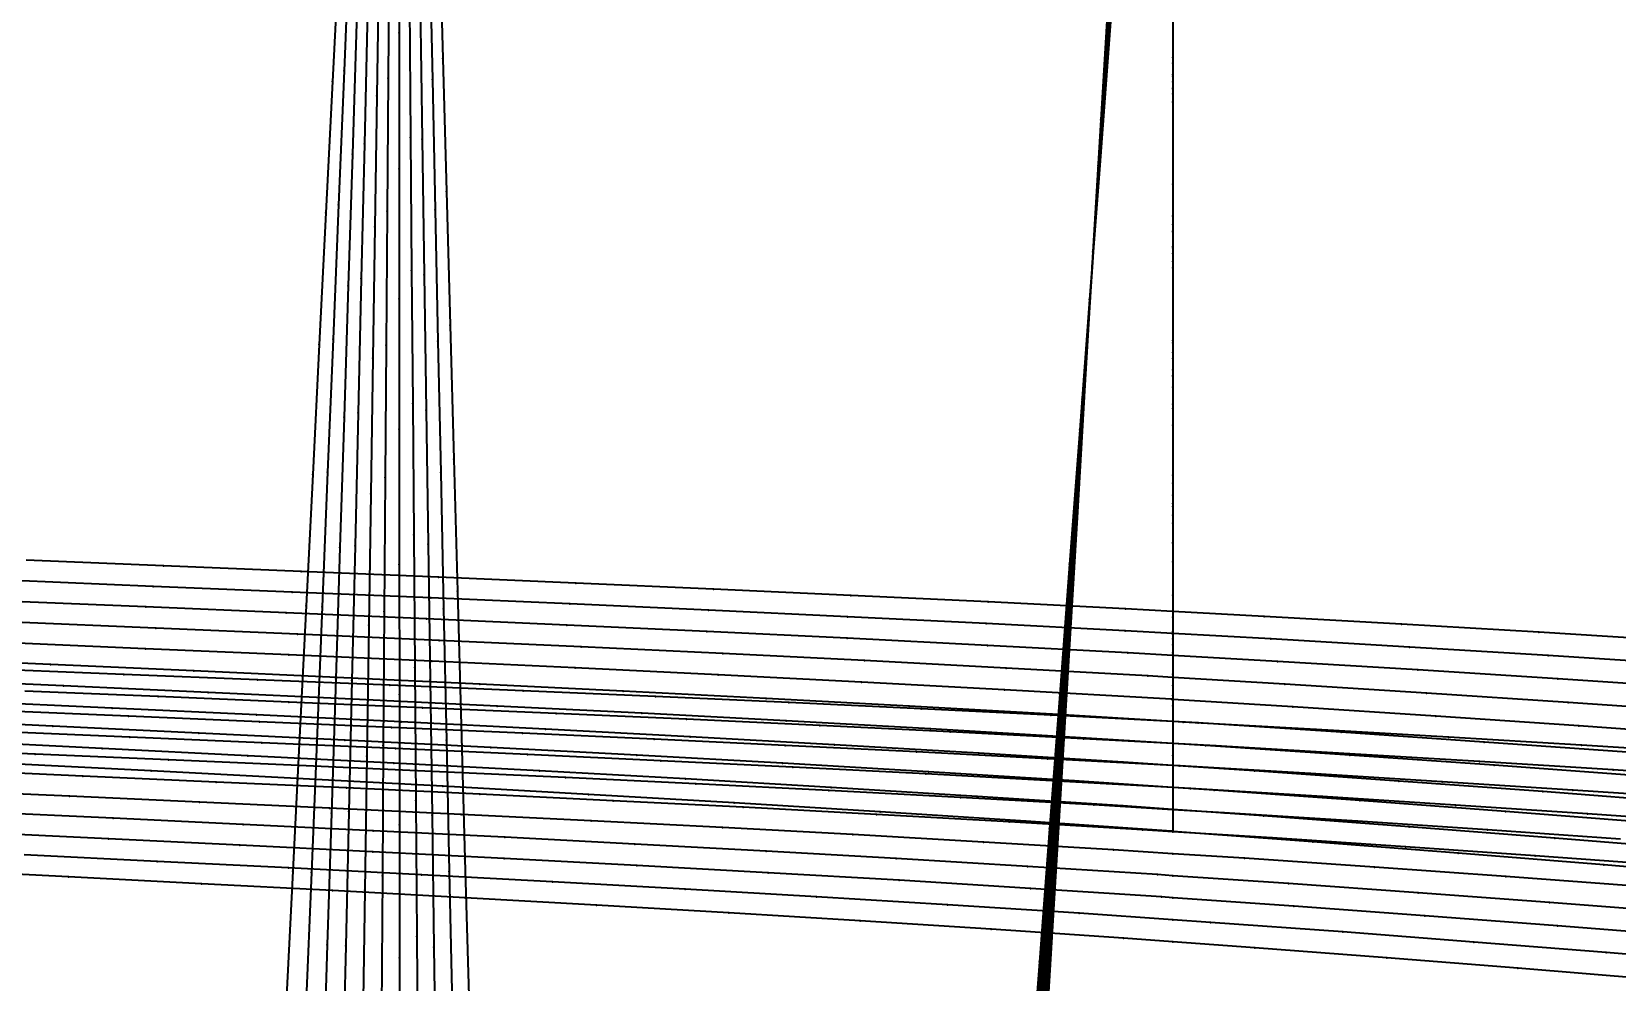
# Model space of a CAD drawing. Extents: x -2408 to 1029, y -526 to 2095.
# Drawn here: x -407.2 to -224.3, y 145.7 to 255.3 of the extents above; entities that cross this region are included whole.
import ezdxf

# ---------------------------------------------------------------- set-up
doc = ezdxf.new("R2010")
doc.units = 0

# ---------------------------------------------------------------- blocks, each defined once
blk = doc.blocks.new(' -30')
at = {"layer": '1'}
blk.add_lwpolyline([(-633.737054, -289.006423), (-649.002495, -288.05404), (-664.372192, -287.127176), (-679.641754, -286.243599), (-694.99799, -285.398237), (-696.187057, -285.336246), (-710.27236, -284.60173), (-725.267612, -283.860433), (-740.545866, -283.142199), (-755.919862, -282.450756), (-771.200627, -281.788465), (-786.597999, -281.140621), (-801.88015, -280.51132), (-817.299696, -279.884333), (-832.58227, -279.265012)], dxfattribs=at)
at = {"layer": '14'}
blk.add_lwpolyline([(-638.083812, -276.007195), (-653.93453, -275.029536), (-669.787218, -274.088158), (-685.642128, -273.188447), (-696.187057, -272.621555), (-701.652761, -272.32772), (-717.512885, -271.523439), (-733.375258, -270.761336), (-749.239609, -270.035024), (-765.105553, -269.338122), (-780.972669, -268.664248), (-796.840762, -268.007014), (-812.709408, -267.360039), (-828.578263, -266.71694)], dxfattribs=at)
at = {"layer": '2'}
blk.add_point((-696.187057, -272.616177), dxfattribs=at)
at = {"layer": '3'}
for p in [(-365.612888, 422.429259), (-277.042325, 412.779884), (-366.374362, 407.250609), (-278.21354, 397.254754), (-367.134082, 392.071869), (-279.349544, 382.208615), (-367.88499, 377.065575), (-280.523073, 366.683647), (-368.645189, 361.886858), (-281.657577, 351.675743), (-369.405699, 346.708157), (-282.83071, 336.150751), (-370.180402, 331.244073), (-283.991246, 320.791318), (-696.187057, -210.639042), (-696.187057, -226.953287), (-696.187057, -241.3411), (-696.187057, -256.903938), (-812.709408, -267.360039), (-796.840762, -268.007014), (-780.972669, -268.664248), (-765.105553, -269.338122), (-749.239609, -270.035024), (-733.375258, -270.761336), (-717.512885, -271.523439), (-701.652761, -272.32772), (-696.187057, -270.749977), (-696.187057, -272.621555), (-685.642128, -273.188447), (-669.787218, -274.088158), (-653.93453, -275.029536), (-817.299696, -279.884333), (-801.88015, -280.51132), (-786.597999, -281.140621), (-771.200627, -281.788465), (-755.919862, -282.450756), (-740.545866, -283.142199), (-725.267612, -283.860433), (-710.27236, -284.60173), (-696.187057, -285.336246), (-694.99799, -285.398237), (-679.641754, -286.243599), (-664.372192, -287.127176), (-649.002495, -288.05404)]:
    blk.add_point(p, dxfattribs=at)
at = {"layer": '4'}
for p in [(-696.187057, -272.621555), (-696.187057, -285.336246)]:
    blk.add_point(p, dxfattribs=at)
at = {"layer": '8'}
for points in [[(-357.994041, 575.302811), (-358.78186, 559.547635), (-359.557937, 544.069272), (-360.322592, 528.86404), (-361.084233, 513.685404), (-361.829946, 498.666906), (-362.574553, 483.487431), (-363.318647, 468.307932), (-364.092661, 452.698247), (-364.85375, 437.519584), (-365.612888, 422.429259), (-366.374362, 407.250609), (-367.134082, 392.071869), (-367.88499, 377.065575), (-368.645189, 361.886858), (-369.405699, 346.708157), (-370.180402, 331.244073), (-370.940674, 316.065368), (-371.69304, 301.044358), (-372.44714, 285.989388), (-373.055725, 273.839893)], [(-267.785759, 536.391029), (-268.970889, 520.885647), (-270.140575, 505.316837), (-271.278187, 489.841572), (-272.408891, 474.313432), (-273.518252, 459.303073), (-274.691014, 443.778063), (-275.86766, 428.304753), (-277.042325, 412.779884), (-278.21354, 397.254754), (-279.349544, 382.208615), (-280.523073, 366.683647), (-281.657577, 351.675743), (-282.83071, 336.150751), (-283.991246, 320.791318), (-285.164421, 305.266334), (-286.316888, 290.015761), (-287.446104, 275.072392), (-287.709846, 271.582108)], [(-696.187057, 19.626408), (-696.187057, 0.451554), (-696.187057, -16.208268), (-696.187057, -36.720904), (-696.187057, -54.118737), (-696.187057, -72.840981), (-696.187057, -92.526419), (-696.187057, -112.813858), (-696.187057, -133.342096), (-696.187057, -153.749935), (-696.187057, -173.676172), (-696.187057, -192.759608), (-696.187057, -210.639042), (-696.187057, -226.953287), (-696.187057, -241.3411), (-696.187057, -256.903938), (-696.187057, -270.749977), (-696.187057, -272.616177)]]:
    blk.add_lwpolyline(points, dxfattribs=at)
blk = doc.blocks.new(' -31')
at = {"layer": '1'}
blk.add_lwpolyline([(-630.342483, -291.895187), (-645.381208, -290.917098), (-660.787724, -289.947899), (-675.810988, -289.04012), (-691.222408, -288.151926), (-696.187057, -287.880993), (-706.500063, -287.318206), (-721.916639, -286.524334), (-736.937899, -285.790686), (-752.358094, -285.071968), (-767.404683, -284.398666), (-782.827206, -283.731496), (-798.250467, -283.081525), (-813.321694, -282.457211), (-828.745615, -281.823474)], dxfattribs=at)
at = {"layer": '14'}
blk.add_lwpolyline([(-636.854138, -278.741232), (-652.867844, -277.716665), (-668.883703, -276.730748), (-684.902039, -275.789361), (-696.187057, -275.162659), (-701.707363, -274.856093), (-717.731517, -274.019399), (-733.758208, -273.228341), (-749.787063, -272.476186), (-765.817707, -271.756201), (-781.849769, -271.061654), (-797.882875, -270.38581), (-813.916575, -269.721941), (-829.95065, -269.063307)], dxfattribs=at)
at = {"layer": '2'}
blk.add_point((-696.187057, -275.156174), dxfattribs=at)
at = {"layer": '3'}
for p in [(-364.272866, 423.639861), (-276.780583, 416.554046), (-364.903066, 408.198477), (-277.908851, 401.208165), (-365.535021, 392.666756), (-279.044466, 385.76366), (-366.159478, 377.311497), (-280.174425, 370.417898), (-366.791779, 361.779794), (-281.309176, 355.012686), (-367.424438, 346.248108), (-282.439101, 339.666924), (-368.041408, 331.099689), (-283.568809, 324.321148), (-696.187057, -212.220206), (-696.187057, -228.786831), (-696.187057, -243.397249), (-696.187057, -259.200869), (-813.916575, -269.721941), (-797.882875, -270.38581), (-781.849769, -271.061654), (-765.817707, -271.756201), (-749.787063, -272.476186), (-733.758208, -273.228341), (-717.731517, -274.019399), (-696.187057, -273.2611), (-701.707363, -274.856093), (-696.187057, -275.162659), (-684.902039, -275.789361), (-668.883703, -276.730748), (-652.867844, -277.716665), (-813.321694, -282.457211), (-798.250467, -283.081525), (-782.827206, -283.731496), (-767.404683, -284.398666), (-752.358094, -285.071968), (-736.937899, -285.790686), (-721.916639, -286.524334), (-706.500063, -287.318206), (-696.187057, -287.880993), (-691.222408, -288.151926), (-675.810988, -289.04012), (-660.787724, -289.947899), (-645.381208, -290.917098)]:
    blk.add_point(p, dxfattribs=at)
at = {"layer": '4'}
for p in [(-696.187057, -275.162659), (-696.187057, -287.880993)]:
    blk.add_point(p, dxfattribs=at)
at = {"layer": '8'}
for points in [[(-357.994041, 578.807983), (-358.649132, 562.686417), (-359.267463, 547.518838), (-359.903873, 531.964499), (-360.537909, 516.432865), (-361.157443, 501.065163), (-361.774082, 485.532827), (-362.389768, 470.000454), (-363.004279, 454.703099), (-363.637041, 439.171419), (-364.272866, 423.639861), (-364.903066, 408.198477), (-365.535021, 392.666756), (-366.159478, 377.311497), (-366.791779, 361.779794), (-367.424438, 346.248108), (-368.041408, 331.099689), (-368.673841, 315.567976), (-369.302066, 300.139236), (-369.923554, 284.876894), (-370.515747, 270.334682)], [(-267.785759, 539.896202), (-268.971377, 523.980308), (-270.0986, 508.584758), (-271.194162, 493.295128), (-272.281755, 477.946298), (-273.387537, 462.538378), (-274.514607, 447.192397), (-275.651862, 431.847157), (-276.780583, 416.554046), (-277.908851, 401.208165), (-279.044466, 385.76366), (-280.174425, 370.417898), (-281.309176, 355.012686), (-282.439101, 339.666924), (-283.568809, 324.321148), (-284.686106, 309.145322), (-285.815989, 293.799556), (-286.918402, 278.82658), (-287.709846, 268.076897)], [(-696.187057, 21.607609), (-696.187057, 2.136107), (-696.187057, -14.78146), (-696.187057, -35.611433), (-696.187057, -53.278423), (-696.187057, -72.290306), (-696.187057, -92.280291), (-696.187057, -112.881592), (-696.187057, -133.727418), (-696.187057, -154.450981), (-696.187057, -174.685493), (-696.187057, -194.064164), (-696.187057, -212.220206), (-696.187057, -228.786831), (-696.187057, -243.397249), (-696.187057, -259.200869), (-696.187057, -273.2611), (-696.187057, -275.156174)]]:
    blk.add_lwpolyline(points, dxfattribs=at)
blk = doc.blocks.new(' -32')
at = {"layer": '1'}
blk.add_lwpolyline([(-634.81867, -294.263062), (-650.014154, -293.25094), (-665.116791, -292.280443), (-680.295763, -291.346208), (-695.403699, -290.461741), (-696.187057, -290.418434), (-710.669653, -289.617628), (-725.782929, -288.829132), (-740.958612, -288.077982), (-756.075592, -287.363959), (-771.277737, -286.674672), (-786.396985, -286.012042), (-801.624435, -285.361817), (-816.744937, -284.72732), (-831.492069, -284.113688)], dxfattribs=at)
at = {"layer": '14'}
blk.add_lwpolyline([(-635.569178, -281.483415), (-651.745769, -280.410968), (-667.92471, -279.379666), (-684.106362, -278.395923), (-696.187057, -277.703381), (-701.403682, -277.404304), (-717.591795, -276.534057), (-733.782751, -275.713053), (-749.976035, -274.934217), (-766.171398, -274.190461), (-782.368289, -273.474709), (-798.566457, -272.779873), (-814.76535, -272.098878), (-830.96472, -271.424635)], dxfattribs=at)
at = {"layer": '2'}
blk.add_point((-696.187057, -277.696171), dxfattribs=at)
at = {"layer": '3'}
for p in [(-276.431543, 421.721797), (-363.300177, 414.042294), (-277.517392, 406.585633), (-363.782934, 398.848259), (-278.609211, 391.348216), (-364.264741, 383.654174), (-279.695318, 376.212082), (-364.741199, 368.640575), (-280.782325, 361.076011), (-365.223946, 353.446515), (-281.87353, 345.878914), (-365.716322, 337.953807), (-282.959968, 330.742801), (-366.199039, 322.759771), (-696.187057, -213.801389), (-696.187057, -230.620406), (-696.187057, -245.4534), (-696.187057, -261.497782), (-814.76535, -272.098878), (-798.566457, -272.779873), (-782.368289, -273.474709), (-766.171398, -274.190461), (-749.976035, -274.934217), (-733.782751, -275.713053), (-696.187057, -275.772225), (-717.591795, -276.534057), (-701.403682, -277.404304), (-696.187057, -277.703381), (-684.106362, -278.395923), (-667.92471, -279.379666), (-651.745769, -280.410968), (-816.744937, -284.72732), (-801.624435, -285.361817), (-786.396985, -286.012042), (-771.277737, -286.674672), (-756.075592, -287.363959), (-740.958612, -288.077982), (-725.782929, -288.829132), (-710.669653, -289.617628), (-696.187057, -290.418434), (-695.403699, -290.461741), (-680.295763, -291.346208), (-665.116791, -292.280443), (-650.014154, -293.25094)]:
    blk.add_point(p, dxfattribs=at)
at = {"layer": '4'}
for p in [(-696.187057, -277.703381), (-696.187057, -290.418434)]:
    blk.add_point(p, dxfattribs=at)
at = {"layer": '8'}
for points in [[(-357.994041, 582.313194), (-358.49787, 566.40859), (-358.988057, 550.997434), (-359.474144, 535.786342), (-359.958852, 520.592354), (-360.431675, 505.566142), (-360.900168, 490.37164), (-361.365744, 475.177058), (-361.851347, 459.532016), (-362.332423, 444.337911), (-362.818072, 429.14395), (-363.300177, 414.042294), (-363.782934, 398.848259), (-364.264741, 383.654174), (-364.741199, 368.640575), (-365.223946, 353.446515), (-365.716322, 337.953807), (-366.199039, 322.759771), (-366.681662, 307.565715), (-367.17584, 292.008496), (-367.651794, 277.026072), (-367.975731, 266.829491)], [(-267.785759, 543.401413), (-268.935325, 527.582206), (-270.014405, 512.479487), (-271.068283, 497.415128), (-272.113179, 482.276074), (-273.171797, 467.07604), (-274.251194, 451.939413), (-275.344252, 436.80376), (-276.431543, 421.721797), (-277.517392, 406.585633), (-278.609211, 391.348216), (-279.695318, 376.212082), (-280.782325, 361.076011), (-281.87353, 345.878914), (-282.959968, 330.742801), (-284.033857, 315.781003), (-285.120378, 300.644871), (-286.231128, 285.17165), (-287.314048, 270.085635), (-287.709846, 264.571705)], [(-696.187057, 23.588808), (-696.187057, 3.820657), (-696.187057, -13.354648), (-696.187057, -34.501972), (-696.187057, -52.438121), (-696.187057, -71.739651), (-696.187057, -92.034185), (-696.187057, -112.949348), (-696.187057, -134.112761), (-696.187057, -155.152049), (-696.187057, -175.694834), (-696.187057, -195.36874), (-696.187057, -213.801389), (-696.187057, -230.620406), (-696.187057, -245.4534), (-696.187057, -261.497782), (-696.187057, -275.772225), (-696.187057, -277.696171)]]:
    blk.add_lwpolyline(points, dxfattribs=at)
blk = doc.blocks.new(' -33')
at = {"layer": '1'}
blk.add_lwpolyline([(-632.95132, -297.058181), (-648.318027, -295.997145), (-663.555715, -294.982048), (-678.904663, -294.002708), (-694.14814, -293.078255), (-696.187057, -292.961636), (-709.478525, -292.201445), (-724.727865, -291.379904), (-740.070403, -290.597654), (-755.323933, -289.857647), (-770.694346, -289.143916), (-785.950538, -288.461129), (-801.347675, -287.791684), (-816.605275, -287.141625), (-832.027522, -286.491831)], dxfattribs=at)
at = {"layer": '14'}
blk.add_lwpolyline([(-634.229233, -284.237662), (-650.568579, -283.115953), (-666.910465, -282.037648), (-683.255288, -281.009685), (-696.187057, -280.24107), (-699.091526, -280.068443), (-715.443122, -279.156054), (-731.797836, -278.297802), (-748.155236, -277.486223), (-764.515007, -276.713849), (-780.876641, -275.97322), (-797.239631, -275.256876), (-813.603698, -274.557347), (-829.968258, -273.867177)], dxfattribs=at)
at = {"layer": '2'}
blk.add_point((-696.187057, -280.236168), dxfattribs=at)
at = {"layer": '3'}
for p in [(-276.386789, 422.78847), (-361.912148, 415.220494), (-277.472884, 407.271753), (-362.272787, 399.688787), (-278.521339, 392.271899), (-362.632317, 384.157073), (-279.607435, 376.755195), (-362.987864, 368.809854), (-280.69455, 361.238558), (-363.348292, 353.278146), (-281.78593, 345.659346), (-363.699601, 338.147147), (-282.87251, 330.142659), (-364.060061, 322.615445), (-696.187057, -209.309447), (-696.187057, -226.968803), (-696.187057, -242.738335), (-696.187057, -260.17137), (-813.603698, -274.557347), (-797.239631, -275.256876), (-780.876641, -275.97322), (-696.187057, -274.928334), (-764.515007, -276.713849), (-748.155236, -277.486223), (-731.797836, -278.297802), (-715.443122, -279.156054), (-699.091526, -280.068443), (-696.187057, -280.24107), (-683.255288, -281.009685), (-666.910465, -282.037648), (-650.568579, -283.115953), (-816.605275, -287.141625), (-801.347675, -287.791684), (-785.950538, -288.461129), (-770.694346, -289.143916), (-755.323933, -289.857647), (-740.070403, -290.597654), (-724.727865, -291.379904), (-709.478525, -292.201445), (-696.187057, -292.961636), (-694.14814, -293.078255), (-678.904663, -294.002708), (-663.555715, -294.982048), (-648.318027, -295.997145)]:
    blk.add_point(p, dxfattribs=at)
at = {"layer": '4'}
for p in [(-696.187057, -280.24107), (-696.187057, -292.961636)]:
    blk.add_point(p, dxfattribs=at)
at = {"layer": '8'}
for points in [[(-357.994041, 585.818405), (-358.356178, 570.149614), (-358.719727, 554.504655), (-359.083177, 538.963578), (-359.445801, 523.431935), (-359.798016, 508.071864), (-360.144258, 492.539848), (-360.487111, 477.007756), (-360.830012, 461.721146), (-361.188076, 446.189394), (-361.551312, 430.657758), (-361.912148, 415.220494), (-362.272787, 399.688787), (-362.632317, 384.157073), (-362.987864, 368.809854), (-363.348292, 353.278146), (-363.699601, 338.147147), (-364.060061, 322.615445), (-364.420403, 307.083761), (-364.776221, 291.747024), (-365.121605, 276.861275), (-365.435715, 263.324299)], [(-267.785759, 546.906624), (-268.899621, 531.204159), (-269.972668, 515.818523), (-271.026283, 500.384906), (-272.070381, 484.865302), (-273.084857, 469.903824), (-274.205876, 453.765856), (-275.298994, 438.249628), (-276.386789, 422.78847), (-277.472884, 407.271753), (-278.521339, 392.271899), (-279.607435, 376.755195), (-280.69455, 361.238558), (-281.78593, 345.659346), (-282.87251, 330.142659), (-283.946509, 314.80467), (-285.033146, 299.287995), (-286.101627, 284.031138), (-287.161297, 268.899653), (-287.709846, 261.066513)], [(-696.187057, 25.570009), (-696.187057, 5.505209), (-696.187057, -11.927834), (-696.187057, -27.697366), (-696.187057, -45.356723), (-696.187057, -64.52794), (-696.187057, -84.83305), (-696.187057, -105.894091), (-696.187057, -127.333096), (-696.187057, -148.772081), (-696.187057, -169.833121), (-696.187057, -190.138231), (-696.187057, -209.309447), (-696.187057, -226.968803), (-696.187057, -242.738335), (-696.187057, -260.17137), (-696.187057, -274.928334), (-696.187057, -280.236168)]]:
    blk.add_lwpolyline(points, dxfattribs=at)
blk = doc.blocks.new(' -34')
at = {"layer": '1'}
blk.add_lwpolyline([(-644.508405, -298.898956), (-659.880782, -297.832882), (-674.88639, -296.834445), (-690.264884, -295.860443), (-696.187057, -295.506535), (-705.330332, -294.96012), (-720.715335, -294.095126), (-735.892945, -293.289625), (-751.282725, -292.515013), (-766.30968, -291.793504), (-781.702573, -291.08384), (-797.096529, -290.397559), (-812.152426, -289.742886), (-827.547588, -289.084129), (-842.629487, -288.443162)], dxfattribs=at)
at = {"layer": '14'}
blk.add_lwpolyline([(-632.83403, -287.000926), (-649.336013, -285.828948), (-665.840737, -284.702741), (-682.348682, -283.629805), (-696.187057, -282.777348), (-696.366616, -282.766298), (-715.634257, -281.655508), (-732.153145, -280.766701), (-748.67503, -279.928044), (-765.199451, -279.131692), (-781.725946, -278.369802), (-798.254052, -277.63453), (-814.783307, -276.918032), (-831.313248, -276.212463)], dxfattribs=at)
at = {"layer": '2'}
blk.add_point((-696.187057, -282.776184), dxfattribs=at)
at = {"layer": '3'}
for p in [(-276.08056, 427.700825), (-360.480858, 420.787976), (-277.124562, 412.439522), (-360.709181, 405.639974), (-278.165872, 397.178028), (-360.935904, 390.491966), (-279.215287, 381.810336), (-361.170325, 374.811117), (-280.258805, 366.549018), (-361.397397, 359.663089), (-281.306995, 351.223613), (-361.624845, 344.515086), (-282.350378, 335.962271), (-361.856973, 329.055137), (-283.393533, 320.700933), (-696.187057, -210.800818), (-696.187057, -228.721277), (-696.187057, -244.723942), (-696.187057, -262.414736), (-814.783307, -276.918032), (-798.254052, -277.63453), (-696.187057, -277.389873), (-781.725946, -278.369802), (-765.199451, -279.131692), (-748.67503, -279.928044), (-732.153145, -280.766701), (-715.634257, -281.655508), (-696.366616, -282.766298), (-696.187057, -282.777348), (-682.348682, -283.629805), (-665.840737, -284.702741), (-649.336013, -285.828948), (-827.547588, -289.084129), (-812.152426, -289.742886), (-797.096529, -290.397559), (-781.702573, -291.08384), (-766.30968, -291.793504), (-751.282725, -292.515013), (-735.892945, -293.289625), (-720.715335, -294.095126), (-705.330332, -294.96012), (-696.187057, -295.506535), (-690.264884, -295.860443), (-674.88639, -296.834445), (-659.880782, -297.832882)]:
    blk.add_point(p, dxfattribs=at)
at = {"layer": '4'}
for p in [(-696.187057, -282.777348), (-696.187057, -295.506535)]:
    blk.add_point(p, dxfattribs=at)
at = {"layer": '8'}
for points in [[(-357.994041, 589.323578), (-358.232784, 573.314169), (-358.462428, 558.04015), (-358.692348, 542.89281), (-358.922183, 527.744832), (-359.146703, 512.596784), (-359.369416, 496.9027), (-359.579519, 481.754431), (-359.789396, 466.856898), (-360.022707, 450.987489), (-360.251846, 435.839505), (-360.480858, 420.787976), (-360.709181, 405.639974), (-360.935904, 390.491966), (-361.170325, 374.811117), (-361.397397, 359.663089), (-361.624845, 344.515086), (-361.856973, 329.055137), (-362.08426, 313.90714), (-362.31091, 298.797827), (-362.541301, 283.44087), (-362.765018, 268.530517), (-362.895737, 259.819088)], [(-267.785759, 550.411797), (-268.864277, 534.845587), (-269.931037, 519.185757), (-270.942401, 504.021099), (-271.944262, 488.756954), (-272.951471, 473.493179), (-273.986686, 458.166258), (-275.034671, 442.905221), (-276.08056, 427.700825), (-277.124562, 412.439522), (-278.165872, 397.178028), (-279.215287, 381.810336), (-280.258805, 366.549018), (-281.306995, 351.223613), (-282.350378, 335.962271), (-283.393533, 320.700933), (-284.424243, 305.622657), (-285.467563, 290.361306), (-286.525887, 274.88048), (-287.534775, 260.122312), (-287.709846, 257.561302)], [(-696.187057, 27.551208), (-696.187057, 7.189761), (-696.187057, -10.50102), (-696.187057, -26.503698), (-696.187057, -44.42414), (-696.187057, -63.878794), (-696.187057, -84.484107), (-696.187057, -105.856506), (-696.187057, -127.612478), (-696.187057, -149.368449), (-696.187057, -170.740867), (-696.187057, -191.34618), (-696.187057, -210.800818), (-696.187057, -228.721277), (-696.187057, -244.723942), (-696.187057, -262.414736), (-696.187057, -277.389873), (-696.187057, -282.776184)]]:
    blk.add_lwpolyline(points, dxfattribs=at)
blk = doc.blocks.new(' -35')
at = {"layer": '1'}
blk.add_lwpolyline([(-638.987994, -301.957219), (-654.358941, -300.84264), (-669.352844, -299.795943), (-684.730024, -298.770446), (-696.187057, -298.04697), (-699.705401, -297.824809), (-715.089522, -296.909555), (-730.411924, -296.0494), (-745.801521, -295.231097), (-760.809693, -294.470697), (-776.202845, -293.722761), (-791.597219, -293.000645), (-806.635484, -292.313985), (-822.031315, -291.623793), (-837.096648, -290.954715)], dxfattribs=at)
at = {"layer": '14'}
blk.add_lwpolyline([(-643.770257, -288.872514), (-660.266918, -287.693996), (-676.766731, -286.567064), (-693.2702, -285.499365), (-696.187057, -285.322399), (-710.123225, -284.476857), (-726.634612, -283.537608), (-743.149308, -282.651928), (-759.666823, -281.811773), (-776.186742, -281.009095), (-792.708424, -280.235858), (-809.231455, -279.484014), (-825.755344, -278.745518), (-842.279602, -278.012328)], dxfattribs=at)
at = {"layer": '2'}
blk.add_point((-696.187057, -285.316181), dxfattribs=at)
at = {"layer": '3'}
for p in [(-359.165799, 422.819241), (-276.86279, 416.548675), (-359.277038, 407.447403), (-277.861106, 401.572977), (-359.387175, 391.977098), (-278.866672, 386.488486), (-359.495472, 376.699298), (-279.866481, 371.512893), (-359.605702, 361.229002), (-280.866942, 356.537344), (-359.716393, 345.758691), (-281.871547, 341.496161), (-359.824154, 330.706494), (-282.871413, 326.520576), (-696.187057, -212.292221), (-696.187057, -230.473749), (-696.187057, -246.709572), (-696.187057, -264.658074), (-825.755344, -278.745518), (-809.231455, -279.484014), (-696.187057, -279.851389), (-792.708424, -280.235858), (-776.186742, -281.009095), (-759.666823, -281.811773), (-743.149308, -282.651928), (-726.634612, -283.537608), (-710.123225, -284.476857), (-696.187057, -285.322399), (-693.2702, -285.499365), (-676.766731, -286.567064), (-660.266918, -287.693996), (-822.031315, -291.623793), (-806.635484, -292.313985), (-791.597219, -293.000645), (-776.202845, -293.722761), (-760.809693, -294.470697), (-745.801521, -295.231097), (-730.411924, -296.0494), (-715.089522, -296.909555), (-699.705401, -297.824809), (-696.187057, -298.04697), (-684.730024, -298.770446), (-669.352844, -299.795943), (-654.358941, -300.84264)]:
    blk.add_point(p, dxfattribs=at)
at = {"layer": '4'}
for p in [(-696.187057, -285.322399), (-696.187057, -298.04697)]:
    blk.add_point(p, dxfattribs=at)
at = {"layer": '8'}
for points in [[(-357.994041, 592.828789), (-358.10507, 577.086023), (-358.216104, 561.603627), (-358.329169, 546.146793), (-358.442452, 530.676502), (-358.550565, 515.206176), (-358.648017, 499.914978), (-358.741122, 484.44456), (-358.836891, 468.97415), (-358.940036, 453.75982), (-359.05188, 438.28952), (-359.165799, 422.819241), (-359.277038, 407.447403), (-359.387175, 391.977098), (-359.495472, 376.699298), (-359.605702, 361.229002), (-359.716393, 345.758691), (-359.824154, 330.706494), (-359.934742, 315.236191), (-360.045242, 299.765885), (-360.153836, 284.564298), (-360.262756, 269.321207), (-360.355721, 256.313896)], [(-267.785759, 553.917007), (-268.864741, 537.978135), (-269.889514, 522.580979), (-270.900485, 507.06701), (-271.860093, 492.088782), (-272.822973, 477.110772), (-273.811471, 462.067876), (-274.814074, 447.09247), (-275.861032, 431.524137), (-276.86279, 416.548675), (-277.861106, 401.572977), (-278.866672, 386.488486), (-279.866481, 371.512893), (-280.866942, 356.537344), (-281.871547, 341.496161), (-282.871413, 326.520576), (-283.902178, 311.081352), (-284.902103, 296.105773), (-285.902076, 281.130196), (-286.918041, 265.914754), (-287.709846, 254.05611)], [(-696.187057, 29.532409), (-696.187057, 8.874313), (-696.187057, -9.074205), (-696.187057, -25.310029), (-696.187057, -43.491557), (-696.187057, -63.229649), (-696.187057, -84.135146), (-696.187057, -105.818943), (-696.187057, -127.89188), (-696.187057, -149.964818), (-696.187057, -171.648615), (-696.187057, -192.55413), (-696.187057, -212.292221), (-696.187057, -230.473749), (-696.187057, -246.709572), (-696.187057, -264.658074), (-696.187057, -279.851389), (-696.187057, -285.316181)]]:
    blk.add_lwpolyline(points, dxfattribs=at)
blk = doc.blocks.new(' -36')
at = {"layer": '1'}
blk.add_lwpolyline([(-642.777801, -304.324451), (-657.767659, -303.214828), (-672.927873, -302.136555), (-687.924346, -301.120033), (-696.187057, -300.591011), (-703.06483, -300.150658), (-718.068471, -299.245964), (-733.158595, -298.387089), (-748.167634, -297.577712), (-763.338846, -296.79844), (-778.351493, -296.05933), (-793.553311, -295.337039), (-808.56811, -294.643233), (-823.583522, -293.962674), (-838.814652, -293.279547)], dxfattribs=at)
at = {"layer": '14'}
blk.add_lwpolyline([(-642.428835, -291.614717), (-659.088025, -290.385919), (-675.750692, -289.211476), (-692.417271, -288.09964), (-696.187057, -287.863197), (-707.48078, -287.154878), (-724.155581, -286.172946), (-740.834089, -285.249746), (-757.515704, -284.376837), (-774.200055, -283.545769), (-790.886463, -282.748107), (-807.574558, -281.975401), (-824.263738, -281.21921), (-840.953402, -280.471095)], dxfattribs=at)
at = {"layer": '2'}
blk.add_point((-696.187057, -287.856178), dxfattribs=at)
at = {"layer": '3'}
for p in [(-357.883123, 428.047136), (-276.731204, 418.841461), (-357.879272, 412.355052), (-277.729859, 403.515668), (-357.873467, 397.314466), (-278.735334, 388.078504), (-357.866747, 382.273902), (-279.735093, 372.752783), (-357.860029, 366.677824), (-280.735647, 357.427113), (-357.854128, 351.637242), (-281.740432, 342.034287), (-357.848458, 336.596676), (-282.740442, 326.708584), (-357.842569, 321.230885), (-696.187057, -213.783595), (-696.187057, -232.226194), (-696.187057, -248.695178), (-696.187057, -266.901435), (-824.263738, -281.21921), (-807.574558, -281.975401), (-790.886463, -282.748107), (-696.187057, -282.312918), (-774.200055, -283.545769), (-757.515704, -284.376837), (-740.834089, -285.249746), (-724.155581, -286.172946), (-707.48078, -287.154878), (-696.187057, -287.863197), (-692.417271, -288.09964), (-675.750692, -289.211476), (-659.088025, -290.385919), (-823.583522, -293.962674), (-808.56811, -294.643233), (-793.553311, -295.337039), (-778.351493, -296.05933), (-763.338846, -296.79844), (-748.167634, -297.577712), (-733.158595, -298.387089), (-718.068471, -299.245964), (-703.06483, -300.150658), (-696.187057, -300.591011), (-687.924346, -301.120033), (-672.927873, -302.136555), (-657.767659, -303.214828)]:
    blk.add_point(p, dxfattribs=at)
at = {"layer": '4'}
for p in [(-696.187057, -287.863197), (-696.187057, -300.591011)]:
    blk.add_point(p, dxfattribs=at)
at = {"layer": '8'}
for points in [[(-357.994041, 596.334), (-357.986258, 580.263284), (-357.980483, 564.458349), (-357.9771, 549.431499), (-357.97405, 534.390923), (-357.966692, 519.350346), (-357.949904, 503.740674), (-357.927372, 488.700112), (-357.905855, 473.659549), (-357.891746, 458.128292), (-357.885815, 443.08771), (-357.883123, 428.047136), (-357.879272, 412.355052), (-357.873467, 397.314466), (-357.866747, 382.273902), (-357.860029, 366.677824), (-357.854128, 351.637242), (-357.848458, 336.596676), (-357.842569, 321.230885), (-357.836665, 306.190293), (-357.830455, 290.448863), (-357.824549, 275.396306), (-357.818728, 260.484553), (-357.815742, 252.808685)], [(-267.785759, 557.422218), (-268.829755, 541.650889), (-269.848107, 526.003867), (-270.816633, 510.809799), (-271.776098, 495.481495), (-272.737112, 480.153301), (-273.723161, 464.758583), (-274.724858, 449.432983), (-275.728562, 434.167), (-276.731204, 418.841461), (-277.729859, 403.515668), (-278.735334, 388.078504), (-279.735093, 372.752783), (-280.735647, 357.427113), (-281.740432, 342.034287), (-282.740442, 326.708584), (-283.727838, 311.574727), (-284.727862, 296.249042), (-285.72795, 280.923341), (-286.727251, 265.609378), (-287.709846, 250.5509)], [(-696.187057, 31.513608), (-696.187057, 10.558863), (-696.187057, -7.6474), (-696.187057, -24.116363), (-696.187057, -42.558977), (-696.187057, -62.580508), (-696.187057, -83.786207), (-696.187057, -105.781382), (-696.187057, -128.171286), (-696.187057, -150.56119), (-696.187057, -172.556365), (-696.187057, -193.762064), (-696.187057, -213.783595), (-696.187057, -232.226194), (-696.187057, -248.695178), (-696.187057, -266.901435), (-696.187057, -282.312918), (-696.187057, -287.856178)]]:
    blk.add_lwpolyline(points, dxfattribs=at)
blk = doc.blocks.new(' -37')
at = {"layer": '1'}
blk.add_lwpolyline([(-637.724826, -307.376246), (-652.713141, -306.219829), (-667.862159, -305.093364), (-682.857145, -304.027392), (-696.187057, -303.129501), (-697.986082, -303.008315), (-712.988644, -302.054486), (-728.148326, -301.144891), (-743.15697, -300.292659), (-758.309054, -299.473766), (-773.32178, -298.696695), (-788.505547, -297.939125), (-803.520748, -297.211722), (-818.536674, -296.499533), (-833.750777, -295.786958)], dxfattribs=at)
at = {"layer": '14'}
blk.add_lwpolyline([(-636.814393, -294.708537), (-653.465288, -293.426604), (-670.119607, -292.197015), (-686.777886, -291.028163), (-696.187057, -290.405178), (-701.921278, -290.02551), (-718.58818, -288.989257), (-735.259146, -288.015428), (-751.933622, -287.095371), (-768.611054, -286.220439), (-785.290886, -285.381982), (-801.972565, -284.571351), (-818.655535, -283.779897), (-835.339243, -282.998972)], dxfattribs=at)
at = {"layer": '2'}
blk.add_point((-696.187057, -290.396175), dxfattribs=at)
at = {"layer": '3'}
for p in [(-276.425412, 423.951793), (-356.547517, 415.942769), (-277.381598, 408.957502), (-356.430967, 400.595233), (-278.336233, 393.963106), (-356.31318, 385.247712), (-279.299279, 378.854898), (-356.196898, 370.100727), (-280.256221, 363.860666), (-356.079687, 354.753207), (-281.217806, 348.797753), (-355.96282, 339.405684), (-282.174623, 333.803491), (-355.843415, 323.726308), (-283.131186, 318.809211), (-696.187057, -208.664815), (-696.187057, -227.94675), (-696.187057, -245.360511), (-696.187057, -260.505839), (-696.187057, -276.478989), (-818.655535, -283.779897), (-801.972565, -284.571351), (-785.290886, -285.381982), (-768.611054, -286.220439), (-751.933622, -287.095371), (-735.259146, -288.015428), (-718.58818, -288.989257), (-701.921278, -290.02551), (-696.187057, -290.405178), (-686.777886, -291.028163), (-670.119607, -292.197015), (-653.465288, -293.426604), (-818.536674, -296.499533), (-803.520748, -297.211722), (-788.505547, -297.939125), (-773.32178, -298.696695), (-758.309054, -299.473766), (-743.15697, -300.292659), (-728.148326, -301.144891), (-712.988644, -302.054486), (-697.986082, -303.008315), (-696.187057, -303.129501), (-682.857145, -304.027392), (-667.862159, -305.093364), (-652.713141, -306.219829)]:
    blk.add_point(p, dxfattribs=at)
at = {"layer": '4'}
for p in [(-696.187057, -290.405178), (-696.187057, -303.129501)]:
    blk.add_point(p, dxfattribs=at)
at = {"layer": '8'}
for points in [[(-357.994041, 599.839211), (-357.872231, 584.064936), (-357.756174, 568.812925), (-357.641826, 553.514255), (-357.527834, 538.1667), (-357.409938, 522.819186), (-357.285102, 507.658387), (-357.15155, 492.310991), (-357.017919, 476.963593), (-356.893468, 461.882822), (-356.775165, 446.535295), (-356.661063, 431.187733), (-356.547517, 415.942769), (-356.430967, 400.595233), (-356.31318, 385.247712), (-356.196898, 370.100727), (-356.079687, 354.753207), (-355.96282, 339.405684), (-355.843415, 323.726308), (-355.726375, 308.378797), (-355.609575, 293.071471), (-355.494618, 278.003513), (-355.379055, 262.852818), (-355.275726, 249.303493)], [(-267.785759, 560.927429), (-268.795142, 545.34185), (-269.765149, 530.114361), (-270.732745, 514.613438), (-271.650701, 499.616754), (-272.567585, 484.620003), (-273.5058, 469.554919), (-274.46069, 454.560548), (-275.424583, 439.566741), (-276.425412, 423.951793), (-277.381598, 408.957502), (-278.336233, 393.963106), (-279.299279, 378.854898), (-280.256221, 363.860666), (-281.217806, 348.797753), (-282.174623, 333.803491), (-283.131186, 318.809211), (-284.118728, 303.329621), (-285.075416, 288.33535), (-286.057556, 272.942613), (-287.025861, 257.766222), (-287.709846, 247.045708)], [(-696.187057, 33.494809), (-696.187057, 12.243416), (-696.187057, -6.220585), (-696.187057, -22.922694), (-696.187057, -41.626394), (-696.187057, -61.931363), (-696.187057, -83.437265), (-696.187057, -105.743818), (-696.187057, -120.861969), (-696.187057, -136.039408), (-696.187057, -151.157559), (-696.187057, -166.097773), (-696.187057, -187.91505), (-696.187057, -208.664815), (-696.187057, -227.94675), (-696.187057, -245.360511), (-696.187057, -260.505839), (-696.187057, -276.478989), (-696.187057, -290.396175)]]:
    blk.add_lwpolyline(points, dxfattribs=at)
blk = doc.blocks.new(' -38')
at = {"layer": '1'}
blk.add_lwpolyline([(-636.669241, -310.117893), (-651.78772, -308.916319), (-667.097456, -307.744262), (-682.223182, -306.637551), (-696.187057, -305.670109), (-697.511597, -305.578334), (-712.645573, -304.591343), (-727.791971, -303.660253), (-742.932562, -302.780543), (-758.075718, -301.944801), (-773.399218, -301.136858), (-788.545856, -300.368836), (-803.901861, -299.614491), (-819.050592, -298.887607), (-834.43729, -298.160009)], dxfattribs=at)
at = {"layer": '14'}
blk.add_lwpolyline([(-640.968316, -297.031482), (-657.782651, -295.714229), (-674.600851, -294.454913), (-691.423468, -293.262557), (-696.187057, -292.945805), (-707.585505, -292.187878), (-724.417707, -291.1399), (-741.254135, -290.155437), (-758.094274, -289.225418), (-774.937379, -288.340786), (-791.783009, -287.492465), (-808.630421, -286.671395), (-825.479098, -285.868508), (-842.328523, -285.074731)], dxfattribs=at)
at = {"layer": '2'}
blk.add_point((-696.187057, -292.936172), dxfattribs=at)
at = {"layer": '3'}
for p in [(-276.337063, 425.79129), (-355.214578, 415.770351), (-277.29365, 410.462126), (-354.986863, 400.11586), (-278.248356, 395.132831), (-354.757885, 384.461385), (-279.211341, 379.687194), (-354.531864, 369.011453), (-280.168331, 364.358045), (-354.303478, 353.35699), (-281.125668, 349.028933), (-354.075445, 337.702504), (-282.087019, 333.629568), (-353.853879, 322.492269), (-696.187057, -223.288398), (-696.187057, -241.621761), (-696.187057, -257.790326), (-696.187057, -275.279319), (-825.479098, -285.868508), (-808.630421, -286.671395), (-791.783009, -287.492465), (-774.937379, -288.340786), (-758.094274, -289.225418), (-741.254135, -290.155437), (-696.187057, -289.247953), (-724.417707, -291.1399), (-707.585505, -292.187878), (-696.187057, -292.945805), (-691.423468, -293.262557), (-674.600851, -294.454913), (-657.782651, -295.714229), (-819.050592, -298.887607), (-803.901861, -299.614491), (-788.545856, -300.368836), (-773.399218, -301.136858), (-758.075718, -301.944801), (-742.932562, -302.780543), (-727.791971, -303.660253), (-712.645573, -304.591343), (-697.511597, -305.578334), (-696.187057, -305.670109), (-682.223182, -306.637551), (-667.097456, -307.744262), (-651.78772, -308.916319)]:
    blk.add_point(p, dxfattribs=at)
at = {"layer": '4'}
for p in [(-696.187057, -292.945805), (-696.187057, -305.670109)]:
    blk.add_point(p, dxfattribs=at)
at = {"layer": '8'}
for points in [[(-357.994041, 603.344383), (-357.757929, 587.254624), (-357.531393, 571.697565), (-357.306276, 556.092905), (-357.081181, 540.438379), (-356.852105, 524.783918), (-356.617269, 509.319966), (-356.372216, 493.665735), (-356.127082, 478.011517), (-355.893204, 462.629209), (-355.663709, 446.974751), (-355.438498, 431.320228), (-355.214578, 415.770351), (-354.986863, 400.11586), (-354.757885, 384.461385), (-354.531864, 369.011453), (-354.303478, 353.35699), (-354.075445, 337.702504), (-353.853879, 322.492269), (-353.625682, 306.837786), (-353.397413, 291.183321), (-353.173324, 275.814354), (-352.95453, 260.806678), (-352.735748, 245.798283)], [(-267.785759, 564.432602), (-268.79559, 548.4989), (-269.765673, 532.931308), (-270.690884, 517.781071), (-271.608583, 502.449512), (-272.524328, 487.117842), (-273.461049, 471.716247), (-274.415279, 456.386928), (-275.379307, 441.05821), (-276.337063, 425.79129), (-277.29365, 410.462126), (-278.248356, 395.132831), (-279.211341, 379.687194), (-280.168331, 364.358045), (-281.125668, 349.028933), (-282.087019, 333.629568), (-283.043701, 318.300389), (-283.987853, 303.171853), (-284.94464, 287.84268), (-285.901466, 272.513529), (-286.842971, 257.429392), (-287.709846, 243.540497)], [(-696.187057, 35.476007), (-696.187057, 13.927966), (-696.187057, -4.793773), (-696.187057, -21.729027), (-696.187057, -40.693814), (-696.187057, -61.282221), (-696.187057, -83.088325), (-696.187057, -105.706257), (-696.187057, -121.035437), (-696.187057, -136.424732), (-696.187057, -151.753912), (-696.187057, -166.90269), (-696.187057, -181.750797), (-696.187057, -203.196114), (-696.187057, -223.288398), (-696.187057, -241.621761), (-696.187057, -257.790326), (-696.187057, -275.279319), (-696.187057, -289.247953), (-696.187057, -292.936172)]]:
    blk.add_lwpolyline(points, dxfattribs=at)
blk = doc.blocks.new(' -39')
at = {"layer": '1'}
blk.add_lwpolyline([(-631.049142, -313.258955), (-646.165642, -312.008673), (-661.46433, -310.785944), (-676.58816, -309.626711), (-691.865093, -308.513941), (-696.187057, -308.216724), (-706.997464, -307.473309), (-722.213022, -306.486367), (-737.352765, -305.559254), (-752.49541, -304.679408), (-767.799664, -303.830622), (-782.94627, -303.023743), (-798.284052, -302.23352), (-813.433039, -301.472699), (-828.802583, -300.71373)], dxfattribs=at)
at = {"layer": '14'}
blk.add_lwpolyline([(-635.302619, -300.159282), (-652.108404, -298.787484), (-668.918023, -297.471325), (-685.73213, -296.219963), (-696.187057, -295.487156), (-701.973498, -295.081566), (-718.797622, -293.977117), (-735.626443, -292.94005), (-752.459181, -291.961093), (-769.295289, -291.030965), (-786.134141, -290.140385), (-802.975112, -289.280075), (-819.817577, -288.440756), (-836.660911, -287.61315)], dxfattribs=at)
at = {"layer": '2'}
blk.add_point((-696.187057, -295.47617), dxfattribs=at)
at = {"layer": '3'}
for p in [(-354.031135, 422.673903), (-277.162254, 412.739694), (-353.712454, 407.617195), (-278.117089, 397.075512), (-353.389789, 392.453851), (-279.036457, 382.004404), (-353.066475, 377.290501), (-279.993392, 366.340358), (-352.730974, 361.537636), (-280.950853, 350.676325), (-352.408563, 346.374282), (-281.868901, 335.652545), (-352.086359, 331.210923), (-282.82573, 319.988481), (-696.187057, -211.463037), (-696.187057, -231.283287), (-696.187057, -249.183207), (-696.187057, -264.751363), (-696.187057, -281.170439), (-819.817577, -288.440756), (-802.975112, -289.280075), (-786.134141, -290.140385), (-769.295289, -291.030965), (-752.459181, -291.961093), (-735.626443, -292.94005), (-718.797622, -293.977117), (-701.973498, -295.081566), (-696.187057, -295.487156), (-685.73213, -296.219963), (-668.918023, -297.471325), (-652.108404, -298.787484), (-813.433039, -301.472699), (-798.284052, -302.23352), (-782.94627, -303.023743), (-767.799664, -303.830622), (-752.49541, -304.679408), (-737.352765, -305.559254), (-722.213022, -306.486367), (-706.997464, -307.473309), (-696.187057, -308.216724), (-691.865093, -308.513941), (-676.58816, -309.626711), (-661.46433, -310.785944), (-646.165642, -312.008673)]:
    blk.add_point(p, dxfattribs=at)
at = {"layer": '4'}
for p in [(-696.187057, -295.487156), (-696.187057, -308.216724)]:
    blk.add_point(p, dxfattribs=at)
at = {"layer": '8'}
for points in [[(-354.350238, 437.837325), (-354.031135, 422.673903), (-353.712454, 407.617195), (-353.389789, 392.453851), (-353.066475, 377.290501), (-352.730974, 361.537636), (-352.408563, 346.374282), (-352.086359, 331.210923), (-351.756728, 315.702433), (-351.434295, 300.539062), (-351.112732, 285.418531), (-350.782694, 269.898324), (-350.458211, 254.638131), (-350.195732, 242.293091)], [(-267.785759, 567.937813), (-268.761361, 552.219541), (-269.683288, 537.119278), (-270.606945, 521.691267), (-271.525039, 506.024891), (-272.43938, 490.358287), (-273.330662, 475.332164), (-274.282546, 459.667792), (-275.246262, 444.004141), (-276.205039, 428.403713), (-277.162254, 412.739694), (-278.117089, 397.075512), (-279.036457, 382.004404), (-279.993392, 366.340358), (-280.950853, 350.676325), (-281.868901, 335.652545), (-282.82573, 319.988481), (-283.769967, 304.529433), (-284.72684, 288.865369), (-285.683773, 273.201326), (-286.607023, 258.088398), (-287.513962, 243.241959), (-287.709846, 240.035305)], [(-696.187057, 37.457209), (-696.187057, 15.612518), (-696.187057, -3.366959), (-696.187057, -20.535366), (-696.187057, -39.761231), (-696.187057, -60.633077), (-696.187057, -82.739383), (-696.187057, -97.959542), (-696.187057, -113.423548), (-696.187057, -129.009478), (-696.187057, -144.595427), (-696.187057, -160.059433), (-696.187057, -175.279592), (-696.187057, -190.133979), (-696.187057, -211.463037), (-696.187057, -231.283287), (-696.187057, -249.183207), (-696.187057, -264.751363), (-696.187057, -281.170439), (-696.187057, -295.47617)]]:
    blk.add_lwpolyline(points, dxfattribs=at)
blk = doc.blocks.new(' -40')
at = {"layer": '1'}
blk.add_lwpolyline([(-641.069319, -315.088067), (-656.357293, -313.81678), (-671.479184, -312.607176), (-686.744953, -311.442655), (-696.187057, -310.760403), (-701.87569, -310.349349), (-717.162236, -309.306457), (-732.301079, -308.332131), (-747.443159, -307.408083), (-762.727897, -306.518291), (-777.874429, -305.672126), (-793.193784, -304.8455), (-808.343116, -304.04993), (-823.695287, -303.258669), (-838.845717, -302.485477)], dxfattribs=at)
at = {"layer": '14'}
blk.add_lwpolyline([(-629.642099, -303.318043), (-646.439297, -301.892292), (-663.240281, -300.519727), (-680.045691, -299.209645), (-696.187057, -298.019524), (-696.366637, -298.006295), (-713.182395, -296.843445), (-730.003263, -295.751906), (-746.828505, -294.722193), (-763.657387, -293.744825), (-780.489402, -292.810302), (-797.323738, -291.909145), (-814.15989, -291.031858), (-830.997123, -290.168956)], dxfattribs=at)
at = {"layer": '2'}
blk.add_point((-696.187057, -298.016186), dxfattribs=at)
at = {"layer": '3'}
for p in [(-352.814597, 425.077872), (-276.856927, 418.017515), (-352.391445, 409.731587), (-277.768833, 402.74571), (-351.96337, 394.276621), (-278.68775, 387.352359), (-351.53446, 378.821678), (-279.600857, 372.080598), (-351.111673, 363.579299), (-280.514807, 356.808904), (-350.683565, 348.124335), (-281.433164, 341.463909), (-350.255735, 332.669382), (-282.346733, 326.192193), (-696.187057, -212.86213), (-696.187057, -232.951524), (-696.187057, -251.09457), (-696.187057, -266.874129), (-696.187057, -283.516172), (-814.15989, -291.031858), (-797.323738, -291.909145), (-780.489402, -292.810302), (-763.657387, -293.744825), (-746.828505, -294.722193), (-730.003263, -295.751906), (-713.182395, -296.843445), (-696.366637, -298.006295), (-696.187057, -298.019524), (-680.045691, -299.209645), (-663.240281, -300.519727), (-823.695287, -303.258669), (-646.439297, -301.892292), (-808.343116, -304.04993), (-793.193784, -304.8455), (-777.874429, -305.672126), (-762.727897, -306.518291), (-747.443159, -307.408083), (-732.301079, -308.332131), (-717.162236, -309.306457), (-701.87569, -310.349349), (-696.187057, -310.760403), (-686.744953, -311.442655), (-671.479184, -312.607176), (-656.357293, -313.81678)]:
    blk.add_point(p, dxfattribs=at)
at = {"layer": '4'}
for p in [(-696.187057, -298.019524), (-696.187057, -310.760403)]:
    blk.add_point(p, dxfattribs=at)
at = {"layer": '8'}
for points in [[(-353.239207, 440.532914), (-352.814597, 425.077872), (-352.391445, 409.731587), (-351.96337, 394.276621), (-351.53446, 378.821678), (-351.111673, 363.579299), (-350.683565, 348.124335), (-350.255735, 332.669382), (-349.818124, 316.862657), (-349.390096, 301.407669), (-348.962007, 285.95274), (-348.541098, 270.756445), (-348.122872, 255.655997), (-347.715554, 240.948604), (-347.655716, 238.787899)], [(-267.785759, 571.443024), (-268.761798, 555.388681), (-269.683819, 539.965584), (-270.565073, 524.935057), (-271.441614, 509.661164), (-272.313026, 494.386969), (-273.200802, 479.039445), (-274.106431, 463.76725), (-275.025334, 448.495833), (-275.941816, 433.289154), (-276.856927, 418.017515), (-277.768833, 402.74571), (-278.68775, 387.352359), (-279.600857, 372.080598), (-280.514807, 356.808904), (-281.433164, 341.463909), (-282.346733, 326.192193), (-283.260105, 310.920447), (-284.160995, 295.858099), (-285.074509, 280.58638), (-286.013561, 264.888237), (-286.917593, 249.775034), (-287.709846, 236.530113)], [(-696.187057, 39.438407), (-696.187057, 17.297069), (-696.187057, -1.940145), (-696.187057, -19.341697), (-696.187057, -38.828648), (-696.187057, -59.983913), (-696.187057, -82.390439), (-696.187057, -97.81728), (-696.187057, -113.491299), (-696.187057, -129.288879), (-696.187057, -145.086478), (-696.187057, -160.760478), (-696.187057, -176.187319), (-696.187057, -191.24344), (-696.187057, -212.86213), (-696.187057, -232.951524), (-696.187057, -251.09457), (-696.187057, -266.874129), (-696.187057, -283.516172), (-696.187057, -298.016186)]]:
    blk.add_lwpolyline(points, dxfattribs=at)

msp = doc.modelspace()

# ---------------------------------------------------------------- block references
at = {"layer": '1'}
for name, p in [(' -32', (420.69429, 460.98861)), (' -34', (420.69429, 460.98861)), (' -36', (420.69429, 460.98861)), (' -38', (420.69429, 460.98861)), (' -33', (420.69429, 460.98861)), (' -35', (420.69429, 460.98861)), (' -37', (420.69429, 460.98861)), (' -39', (420.69429, 460.98861)), (' -40', (420.69429, 460.98861)), (' -31', (420.69429, 460.98861)), (' -30', (420.69429, 460.98861)), (' -32', (-6.918598, -172.870121)), (' -31', (-6.913053, -172.870221)), (' -30', (-6.907502, -172.870213)), (' -38', (-6.951881, -172.870051)), (' -36', (-6.940789, -172.870126)), (' -34', (-6.929678, -172.869999)), (' -39', (-6.957418, -172.869929)), (' -37', (-6.946326, -172.869989)), (' -35', (-6.935229, -172.87)), (' -33', (-6.924133, -172.870029)), (' -40', (-6.962963, -172.869906))]:
    msp.add_blockref(name, p, dxfattribs=at)

doc.saveas('drawing.dxf')
